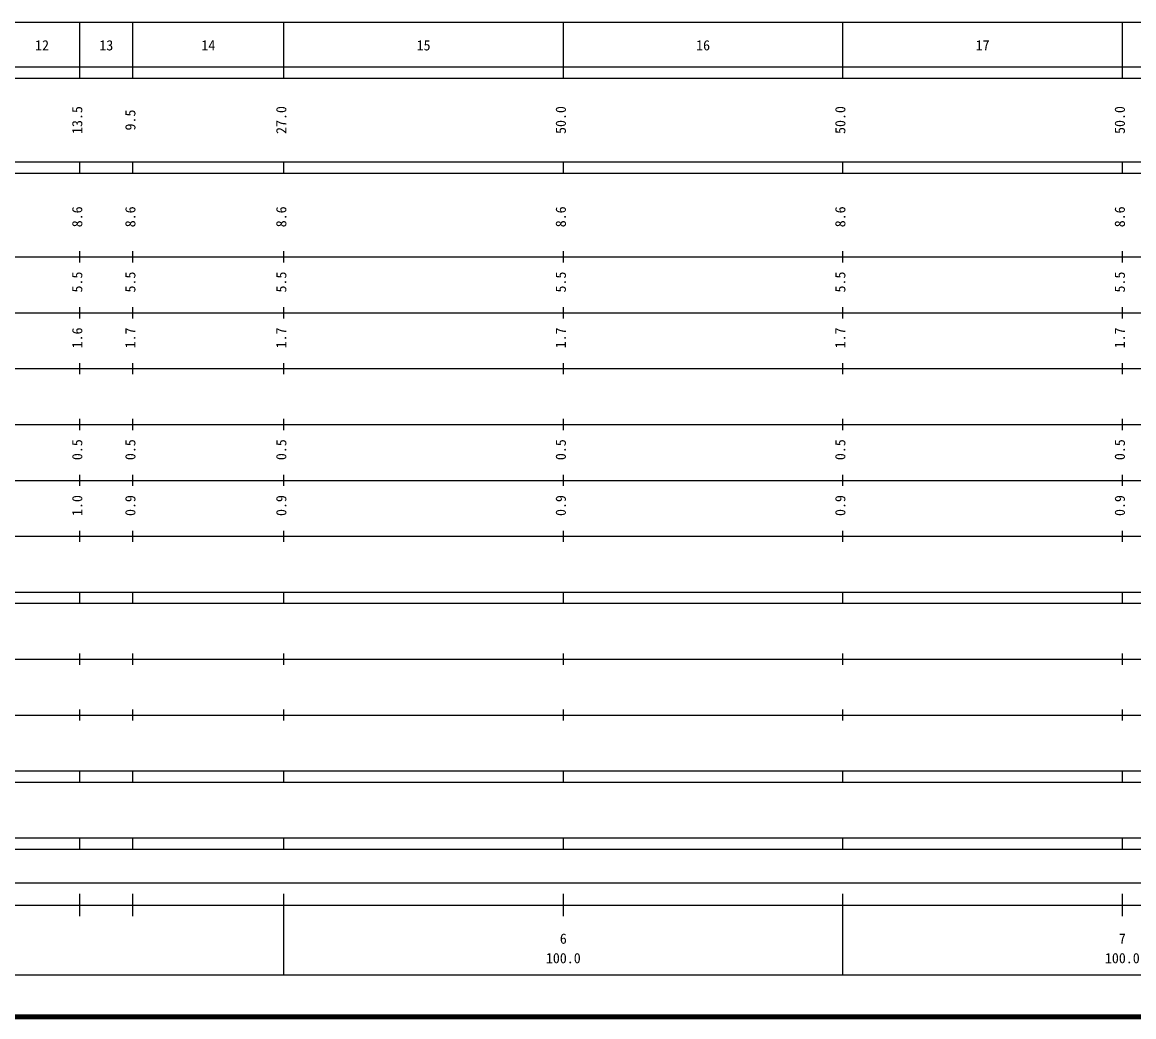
# Model space of a CAD drawing. Units: millimetres on the paper, enlarged 1000 times. Extents: x 40000 to 680000, y 20000 to 380000.
# Drawn here: x 221202 to 420040, y 20000 to 198000 of the extents above; entities that cross this region are included whole.
import ezdxf
from ezdxf.enums import TextEntityAlignment as Align

# ---------------------------------------------------------------- set-up
doc = ezdxf.new("R2010")
doc.units = ezdxf.units.MM
doc.header["$LTSCALE"] = 1000
doc.layers.add('M-TTL', color=2, linetype='Continuous', lineweight=140)
doc.layers.add('M-TTL-BAND', color=7, linetype='Continuous', lineweight=25)
doc.styles.add('ＭＳ ゴシック', font='')
doc.styles.get('ＭＳ ゴシック').set_extended_font_data('MS Gothic')

msp = doc.modelspace()

# ---------------------------------------------------------------- linework, layer by layer
at = {"layer": 'M-TTL'}
msp.add_line((40000, 20000), (680000, 20000), dxfattribs=at)
at = {"layer": 'M-TTL-BAND'}
for p, q in [((68000, 198000), (579000, 198000)), ((231500, 188000), (231500, 198000)), ((241000, 188000), (241000, 198000)), ((268000, 188000), (268000, 198000)), ((318000, 188000), (318000, 198000)), ((368000, 188000), (368000, 198000)), ((418000, 188000), (418000, 198000)), ((40000, 190000), (579000, 190000)), ((40000, 188000), (579000, 188000)), ((40000, 173000), (579000, 173000)), ((231500, 171000), (231500, 173000)), ((241000, 171000), (241000, 173000)), ((268000, 171000), (268000, 173000)), ((318000, 171000), (318000, 173000)), ((368000, 171000), (368000, 173000)), ((418000, 171000), (418000, 173000)), ((40000, 171000), (579000, 171000)), ((40000, 156000), (579000, 156000)), ((231500, 155000), (231500, 157000)), ((241000, 155000), (241000, 157000)), ((268000, 155000), (268000, 157000)), ((318000, 155000), (318000, 157000)), ((368000, 155000), (368000, 157000)), ((418000, 155000), (418000, 157000)), ((46000, 146000), (579000, 146000)), ((231500, 145000), (231500, 147000)), ((241000, 145000), (241000, 147000)), ((268000, 145000), (268000, 147000)), ((318000, 145000), (318000, 147000)), ((368000, 145000), (368000, 147000)), ((418000, 145000), (418000, 147000)), ((52000, 136000), (579000, 136000)), ((231500, 135000), (231500, 137000)), ((241000, 135000), (241000, 137000)), ((268000, 135000), (268000, 137000)), ((318000, 135000), (318000, 137000)), ((368000, 135000), (368000, 137000)), ((418000, 135000), (418000, 137000)), ((46000, 126000), (579000, 126000)), ((231500, 125000), (231500, 127000)), ((241000, 125000), (241000, 127000)), ((268000, 125000), (268000, 127000)), ((318000, 125000), (318000, 127000)), ((368000, 125000), (368000, 127000)), ((418000, 125000), (418000, 127000)), ((52000, 116000), (579000, 116000)), ((231500, 115000), (231500, 117000)), ((241000, 115000), (241000, 117000)), ((268000, 115000), (268000, 117000)), ((318000, 115000), (318000, 117000)), ((368000, 115000), (368000, 117000)), ((418000, 115000), (418000, 117000)), ((46000, 106000), (579000, 106000)), ((231500, 105000), (231500, 107000)), ((241000, 105000), (241000, 107000)), ((268000, 105000), (268000, 107000)), ((318000, 105000), (318000, 107000)), ((368000, 105000), (368000, 107000)), ((418000, 105000), (418000, 107000)), ((40000, 96000), (579000, 96000)), ((231500, 94000), (231500, 96000)), ((241000, 94000), (241000, 96000)), ((268000, 94000), (268000, 96000)), ((318000, 94000), (318000, 96000)), ((368000, 94000), (368000, 96000)), ((418000, 94000), (418000, 96000)), ((40000, 94000), (579000, 94000)), ((49000, 84000), (579000, 84000)), ((231500, 83000), (231500, 85000)), ((241000, 83000), (241000, 85000)), ((268000, 83000), (268000, 85000)), ((318000, 83000), (318000, 85000)), ((368000, 83000), (368000, 85000)), ((418000, 83000), (418000, 85000)), ((40000, 74000), (579000, 74000)), ((231500, 73000), (231500, 75000)), ((241000, 73000), (241000, 75000)), ((268000, 73000), (268000, 75000)), ((318000, 73000), (318000, 75000)), ((368000, 73000), (368000, 75000)), ((418000, 73000), (418000, 75000)), ((40000, 64000), (579000, 64000)), ((231500, 62000), (231500, 64000)), ((241000, 62000), (241000, 64000)), ((268000, 62000), (268000, 64000)), ((318000, 62000), (318000, 64000)), ((368000, 62000), (368000, 64000)), ((418000, 62000), (418000, 64000)), ((40000, 62000), (579000, 62000)), ((40000, 52000), (579000, 52000)), ((231500, 50000), (231500, 52000)), ((241000, 50000), (241000, 52000)), ((268000, 50000), (268000, 52000)), ((318000, 50000), (318000, 52000)), ((368000, 50000), (368000, 52000)), ((418000, 50000), (418000, 52000)), ((40000, 50000), (579000, 50000)), ((71000, 44000), (565000, 44000)), ((231500, 38000), (231500, 42000)), ((241000, 38000), (241000, 42000)), ((268000, 27500), (268000, 42000)), ((318000, 38000), (318000, 42000)), ((368000, 27500), (368000, 42000)), ((418000, 38000), (418000, 42000)), ((40000, 40000), (579000, 40000)), ((68000, 27500), (579000, 27500))]:
    msp.add_line(p, q, dxfattribs=at)

# ---------------------------------------------------------------- texts
at = {"layer": 'M-TTL-BAND', "style": 'ＭＳ ゴシック'}
for s, p in [('12', (223500, 192405)), ('13', (235000, 192405)), ('14', (253250, 192405)), ('15', (291750, 192405)), ('16', (341750, 192405)), ('17', (391750, 192405)), ('6', (317375, 32523)), ('7', (417375, 32523)), ('100.0', (314875, 29033)), ('100.0', (414875, 29033))]:
    msp.add_text(s, height=1833, dxfattribs=at).set_placement(p, align=Align.BOTTOM_LEFT)
for s, p in [('13.5', (232500, 178000)), ('9.5', (242000, 178625)), ('27.0', (269000, 178000)), ('50.0', (319000, 178000)), ('50.0', (369000, 178000)), ('50.0', (419000, 178000)), ('8.6', (232500, 161299)), ('8.6', (242000, 161299)), ('8.6', (269000, 161299)), ('8.6', (319000, 161299)), ('8.6', (369000, 161299)), ('8.6', (419000, 161299)), ('5.5', (232500, 149625)), ('5.5', (242000, 149625)), ('5.5', (269000, 149625)), ('5.5', (319000, 149625)), ('5.5', (369000, 149625)), ('5.5', (419000, 149625)), ('1.6', (232500, 139625)), ('1.7', (242000, 139625)), ('1.7', (269000, 139625)), ('1.7', (319000, 139625)), ('1.7', (369000, 139625)), ('1.7', (419000, 139625)), ('0.5', (232500, 119625)), ('0.5', (242000, 119625)), ('0.5', (269000, 119625)), ('0.5', (319000, 119625)), ('0.5', (369000, 119625)), ('0.5', (419000, 119625)), ('1.0', (232500, 109625)), ('0.9', (242000, 109625)), ('0.9', (269000, 109625)), ('0.9', (319000, 109625)), ('0.9', (369000, 109625)), ('0.9', (419000, 109625))]:
    msp.add_text(s, height=1833, rotation=90, dxfattribs=at).set_placement(p, align=Align.BOTTOM_LEFT)

doc.saveas('drawing.dxf')
